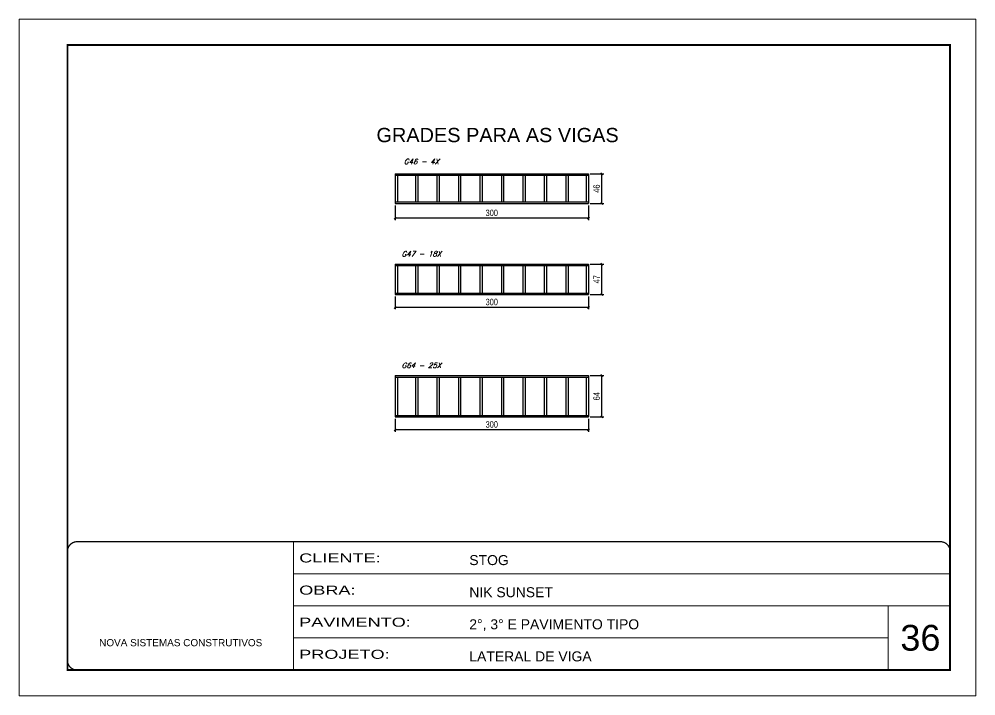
# Model space of a CAD drawing. Extents: x -10448 to -1189, y -11772 to 17235.
# Drawn here: x -5693 to -4208, y 6606 to 7656 of the extents above; entities that cross this region are included whole.
import ezdxf

# ---------------------------------------------------------------- set-up
doc = ezdxf.new("R2010")
doc.units = 0
doc.linetypes.add('CONTINUO', pattern=[0])
doc.linetypes.add('DASHED', pattern=[0.75, 0.5, -0.25])
for name, color, linetype, lineweight in [('CARIMBO', 255, 'Continuous', 9), ('Folhas', 255, 'Continuous', 9), ('SARRAFO DE PRESSAO', 251, 'DASHED', 9)]:
    doc.layers.add(name, color=color, linetype=linetype, lineweight=lineweight)
for name, color, linetype in [('COTA', 241, 'Continuous'), ('SARR_2.2x7', 40, 'Continuous'), ('SARR_3.5x7', 81, 'Continuous'), ('texto', 7, 'Continuous')]:
    doc.layers.add(name, color=color, linetype=linetype)
doc.styles.add('ARIAL', font='arial.ttf')
doc.styles.add('COTA TECNICA', font='techl___.ttf', dxfattribs={"height": 10})
doc.styles.add('Romans', font='romans.shx')
doc.styles.add('Tecnologia', font='')
doc.styles.get('Tecnologia').set_extended_font_data('Forgotten Futurist')
doc.dimstyles.new('PAINEL', dxfattribs={"dimtxt": 10, "dimasz": 3, "dimexe": 3, "dimexo": 3, "dimgap": 3, "dimtad": 1, "dimdec": 1, "dimzin": 12, "dimdsep": 46, "dimtxsty": 'COTA TECNICA', "dimblk1": 'OBLIQUE', "dimblk2": 'OBLIQUE', "dimsah": 1, "dimcen": 0.9, "dimclrd": 4, "dimclre": 4, "dimclrt": 240, "dimadec": 1, "dimazin": 3, "dimtfac": 1, "dimtdec": 1, "dimtmove": 0, "dimatfit": 3, "dimfxl": 1, "dimtolj": 1, "dimtzin": 12, "dimarcsym": 0})

# ---------------------------------------------------------------- blocks, each defined once
blk = doc.blocks.new('9999999999')
at = {"color": 30, "linetype": 'CONTINUO'}
for p, q in [((98564.6, 34230.2), (98564.6, 34429.4)), ((98564.6, 34379.6), (99584, 34379.6)), ((98564.6, 34329.8), (99488, 34329.8)), ((99584, 34329.8), (99488, 34329.8)), ((99488, 34329.8), (99488, 34230.2)), ((98564.6, 34280), (99488, 34280))]:
    blk.add_line(p, q, dxfattribs=at)
at = {"color": 30, "linetype": 'CONTINUO', "const_width": 2}
blk.add_lwpolyline([(99584, 34230.2), (99584, 34414.4, 0.414214), (99569, 34429.4), (98229, 34429.4, 0.414214), (98214, 34414.4), (98214, 34245.2, 0.414214), (98229, 34230.2), (99584, 34230.2)], format="xyb", dxfattribs=at)
at = {"layer": 'Folhas'}
blk.add_lwpolyline([(98139, 34190.2), (99624, 34190.2), (99624, 35240.2), (98139, 35240.2)], close=True, dxfattribs=at)
at = {"layer": 'Folhas', "color": 30, "const_width": 3}
blk.add_lwpolyline([(98214, 34230.2), (99584, 34230.2), (99584, 35200.2), (98214, 35200.2)], close=True, dxfattribs=at)
at = {"color": 7, "linetype": 'Continuous', "ltscale": 5, "style": 'ARIAL'}
for s, height, p in [('STOG', 15.48, (98837.7, 34393.1)), ('NIK SUNSET', 15.48, (98837.7, 34343.3)), ('2°, 3° E PAVIMENTO TIPO', 15.483, (98837.7, 34293.5)), ('NOVA SISTEMAS CONSTRUTIVOS', 11.059, (98263.2, 34267.2)), ('LATERAL DE VIGA', 15.483, (98837.7, 34243.7))]:
    blk.add_text(s, height=height, dxfattribs=at).set_placement(p)
at = {"layer": 'Folhas', "color": 7, "style": 'Tecnologia', "width": 1.5}
for s, p in [('CLIENTE:', (98573.7, 34397.2)), ('OBRA:', (98573.7, 34347.3)), ('PAVIMENTO:', (98573.7, 34297.5)), ('PROJETO:', (98573.7, 34247.7))]:
    blk.add_text(s, height=14, dxfattribs=at).set_placement(p)
blk = doc.blocks.new('_Oblique')
at = {"color": 0, "linetype": 'ByBlock', "lineweight": -2}
blk.add_line((-0.5, -0.5), (0.5, 0.5), dxfattribs=at)
blk = doc.blocks.new('*D1642')
at = {"layer": 'COTA', "color": 4, "linetype": 'ByBlock', "lineweight": -2, "transparency": 16777216}
for p, q in [((-5109.7, 7366.7), (-5109.7, 7343.8)), ((-4809.7, 7366.7), (-4809.7, 7343.8)), ((-4809.7, 7346.8), (-5109.7, 7346.8))]:
    blk.add_line(p, q, dxfattribs=at)
at = {"layer": 'Defpoints', "color": 0, "linetype": 'ByBlock', "transparency": 16777216}
for p in [(-5109.7, 7369.7), (-4809.7, 7369.7), (-5109.7, 7346.8)]:
    blk.add_point(p, dxfattribs=at)
at = {"layer": 'COTA', "color": 4, "linetype": 'ByBlock', "lineweight": -2, "transparency": 16777216, "xscale": 3, "yscale": 3, "zscale": 3, "rotation": 180}
blk.add_blockref('_Oblique', (-5109.7, 7346.8), dxfattribs=at)
at = {"layer": 'COTA', "color": 4, "linetype": 'ByBlock', "lineweight": -2, "transparency": 16777216, "xscale": 3, "yscale": 3, "zscale": 3}
blk.add_blockref('_Oblique', (-4809.7, 7346.8), dxfattribs=at)
at = {"layer": 'COTA', "color": 240, "linetype": 'ByBlock', "transparency": 16777216, "insert": (-4959.7, 7355), "char_height": 10, "attachment_point": 5, "style": 'COTA TECNICA'}
blk.add_mtext('\\A1;300', dxfattribs=at)
blk = doc.blocks.new('*D1643')
at = {"layer": 'COTA', "color": 4, "linetype": 'ByBlock', "lineweight": -2, "transparency": 16777216}
for p, q in [((-4806.7, 7415.7), (-4785.8, 7415.7)), ((-4788.8, 7369.7), (-4788.8, 7415.7)), ((-4806.7, 7369.7), (-4785.8, 7369.7))]:
    blk.add_line(p, q, dxfattribs=at)
at = {"layer": 'Defpoints', "color": 0, "linetype": 'ByBlock', "transparency": 16777216}
for p in [(-4809.7, 7415.7), (-4788.8, 7415.7), (-4809.7, 7369.7)]:
    blk.add_point(p, dxfattribs=at)
at = {"layer": 'COTA', "color": 4, "linetype": 'ByBlock', "lineweight": -2, "transparency": 16777216, "xscale": 3, "yscale": 3, "zscale": 3}
for p, rotation in [((-4788.8, 7415.7), 90), ((-4788.8, 7369.7), 270)]:
    blk.add_blockref('_Oblique', p, dxfattribs=dict(at, rotation=rotation))
at = {"layer": 'COTA', "color": 240, "linetype": 'ByBlock', "transparency": 16777216, "insert": (-4796.9, 7392.7), "char_height": 10, "attachment_point": 5, "rotation": 90, "style": 'COTA TECNICA'}
blk.add_mtext('\\A1;46', dxfattribs=at)
blk = doc.blocks.new('*D1644')
at = {"layer": 'COTA', "color": 4, "linetype": 'ByBlock', "lineweight": -2, "transparency": 16777216}
for p, q in [((-5109.7, 7225.5), (-5109.7, 7205.4)), ((-4809.7, 7225.5), (-4809.7, 7205.4)), ((-4809.7, 7208.4), (-5109.7, 7208.4))]:
    blk.add_line(p, q, dxfattribs=at)
at = {"layer": 'Defpoints', "color": 0, "linetype": 'ByBlock', "transparency": 16777216}
for p in [(-5109.7, 7228.5), (-4809.7, 7228.5), (-5109.7, 7208.4)]:
    blk.add_point(p, dxfattribs=at)
at = {"layer": 'COTA', "color": 4, "linetype": 'ByBlock', "lineweight": -2, "transparency": 16777216, "xscale": 3, "yscale": 3, "zscale": 3, "rotation": 180}
blk.add_blockref('_Oblique', (-5109.7, 7208.4), dxfattribs=at)
at = {"layer": 'COTA', "color": 4, "linetype": 'ByBlock', "lineweight": -2, "transparency": 16777216, "xscale": 3, "yscale": 3, "zscale": 3}
blk.add_blockref('_Oblique', (-4809.7, 7208.4), dxfattribs=at)
at = {"layer": 'COTA', "color": 240, "linetype": 'ByBlock', "transparency": 16777216, "insert": (-4959.7, 7216.7), "char_height": 10, "attachment_point": 5, "style": 'COTA TECNICA'}
blk.add_mtext('\\A1;300', dxfattribs=at)
blk = doc.blocks.new('*D1645')
at = {"layer": 'COTA', "color": 4, "linetype": 'ByBlock', "lineweight": -2, "transparency": 16777216}
for p, q in [((-4806.7, 7275.5), (-4785.8, 7275.5)), ((-4788.8, 7228.5), (-4788.8, 7275.5)), ((-4806.7, 7228.5), (-4785.8, 7228.5))]:
    blk.add_line(p, q, dxfattribs=at)
at = {"layer": 'Defpoints', "color": 0, "linetype": 'ByBlock', "transparency": 16777216}
for p in [(-4809.7, 7275.5), (-4788.8, 7275.5), (-4809.7, 7228.5)]:
    blk.add_point(p, dxfattribs=at)
at = {"layer": 'COTA', "color": 4, "linetype": 'ByBlock', "lineweight": -2, "transparency": 16777216, "xscale": 3, "yscale": 3, "zscale": 3}
for p, rotation in [((-4788.8, 7275.5), 90), ((-4788.8, 7228.5), 270)]:
    blk.add_blockref('_Oblique', p, dxfattribs=dict(at, rotation=rotation))
at = {"layer": 'COTA', "color": 240, "linetype": 'ByBlock', "transparency": 16777216, "insert": (-4796.9, 7252), "char_height": 10, "attachment_point": 5, "rotation": 90, "style": 'COTA TECNICA'}
blk.add_mtext('\\A1;47', dxfattribs=at)
blk = doc.blocks.new('*D1646')
at = {"layer": 'COTA', "color": 4, "linetype": 'ByBlock', "lineweight": -2, "transparency": 16777216}
for p, q in [((-5109.7, 7035.5), (-5109.7, 7015.4)), ((-4809.7, 7035.5), (-4809.7, 7015.4)), ((-4809.7, 7018.4), (-5109.7, 7018.4))]:
    blk.add_line(p, q, dxfattribs=at)
at = {"layer": 'Defpoints', "color": 0, "linetype": 'ByBlock', "transparency": 16777216}
for p in [(-5109.7, 7038.5), (-4809.7, 7038.5), (-5109.7, 7018.4)]:
    blk.add_point(p, dxfattribs=at)
at = {"layer": 'COTA', "color": 4, "linetype": 'ByBlock', "lineweight": -2, "transparency": 16777216, "xscale": 3, "yscale": 3, "zscale": 3, "rotation": 180}
blk.add_blockref('_Oblique', (-5109.7, 7018.4), dxfattribs=at)
at = {"layer": 'COTA', "color": 4, "linetype": 'ByBlock', "lineweight": -2, "transparency": 16777216, "xscale": 3, "yscale": 3, "zscale": 3}
blk.add_blockref('_Oblique', (-4809.7, 7018.4), dxfattribs=at)
at = {"layer": 'COTA', "color": 240, "linetype": 'ByBlock', "transparency": 16777216, "insert": (-4959.7, 7026.7), "char_height": 10, "attachment_point": 5, "style": 'COTA TECNICA'}
blk.add_mtext('\\A1;300', dxfattribs=at)
blk = doc.blocks.new('*D1647')
at = {"layer": 'COTA', "color": 4, "linetype": 'ByBlock', "lineweight": -2, "transparency": 16777216}
for p, q in [((-4806.7, 7102.5), (-4785.8, 7102.5)), ((-4788.8, 7038.5), (-4788.8, 7102.5)), ((-4806.7, 7038.5), (-4785.8, 7038.5))]:
    blk.add_line(p, q, dxfattribs=at)
at = {"layer": 'Defpoints', "color": 0, "linetype": 'ByBlock', "transparency": 16777216}
for p in [(-4809.7, 7102.5), (-4788.8, 7102.5), (-4809.7, 7038.5)]:
    blk.add_point(p, dxfattribs=at)
at = {"layer": 'COTA', "color": 4, "linetype": 'ByBlock', "lineweight": -2, "transparency": 16777216, "xscale": 3, "yscale": 3, "zscale": 3}
for p, rotation in [((-4788.8, 7102.5), 90), ((-4788.8, 7038.5), 270)]:
    blk.add_blockref('_Oblique', p, dxfattribs=dict(at, rotation=rotation))
at = {"layer": 'COTA', "color": 240, "linetype": 'ByBlock', "transparency": 16777216, "insert": (-4796.9, 7070.5), "char_height": 10, "attachment_point": 5, "rotation": 90, "style": 'COTA TECNICA'}
blk.add_mtext('\\A1;64', dxfattribs=at)

msp = doc.modelspace()

# ---------------------------------------------------------------- linework, layer by layer
at = {"layer": 'SARR_2.2x7', "linetype": 'Continuous'}
for p, q in [((-5109.73, 7415.72), (-5109.73, 7413.52)), ((-5109.73, 7415.72), (-4809.73, 7415.72)), ((-5109.73, 7413.52), (-4809.73, 7413.52)), ((-4809.73, 7415.72), (-4809.73, 7413.52)), ((-5109.73, 7371.92), (-5109.73, 7369.72)), ((-5109.73, 7371.92), (-4809.73, 7371.92)), ((-5109.73, 7369.72), (-4809.73, 7369.72)), ((-4809.73, 7371.92), (-4809.73, 7369.72)), ((-5109.73, 7275.47), (-5109.73, 7273.27)), ((-5109.73, 7275.47), (-4809.73, 7275.47)), ((-5109.73, 7273.27), (-4809.73, 7273.27)), ((-4809.73, 7275.47), (-4809.73, 7273.27)), ((-5109.73, 7230.67), (-5109.73, 7228.47)), ((-5109.73, 7230.67), (-4809.73, 7230.67)), ((-5109.73, 7228.47), (-4809.73, 7228.47)), ((-4809.73, 7230.67), (-4809.73, 7228.47)), ((-5109.73, 7102.47), (-5109.73, 7100.27)), ((-5109.73, 7102.47), (-4809.73, 7102.47)), ((-5109.73, 7100.27), (-4809.73, 7100.27)), ((-4809.73, 7102.47), (-4809.73, 7100.27)), ((-5109.73, 7040.67), (-5109.73, 7038.47)), ((-5109.73, 7040.67), (-4809.73, 7040.67)), ((-4809.73, 7040.67), (-4809.73, 7038.47)), ((-5109.73, 7038.47), (-4809.73, 7038.47))]:
    msp.add_line(p, q, dxfattribs=at)
at = {"layer": 'SARR_3.5x7'}
for p, q in [((-5109.73, 7413.52), (-5109.73, 7371.92)), ((-5106.23, 7413.52), (-5106.23, 7371.92)), ((-5078.15, 7413.52), (-5078.15, 7371.92)), ((-5074.65, 7413.52), (-5074.65, 7371.92)), ((-5044.81, 7413.52), (-5044.81, 7371.92)), ((-5041.31, 7413.52), (-5041.31, 7371.92)), ((-5011.48, 7413.52), (-5011.48, 7371.92)), ((-5007.98, 7413.52), (-5007.98, 7371.92)), ((-4978.15, 7413.52), (-4978.15, 7371.92)), ((-4974.65, 7413.52), (-4974.65, 7371.92)), ((-4944.81, 7413.52), (-4944.81, 7371.92)), ((-4941.31, 7413.52), (-4941.31, 7371.92)), ((-4911.48, 7413.52), (-4911.48, 7371.92)), ((-4907.98, 7413.52), (-4907.98, 7371.92)), ((-4878.15, 7413.52), (-4878.15, 7371.92)), ((-4874.65, 7413.52), (-4874.65, 7371.92)), ((-4844.81, 7413.52), (-4844.81, 7371.92)), ((-4841.31, 7413.52), (-4841.31, 7371.92)), ((-4813.23, 7413.52), (-4813.23, 7371.92)), ((-4809.73, 7413.52), (-4809.73, 7371.92)), ((-5109.73, 7273.27), (-5109.73, 7230.67)), ((-5106.23, 7273.27), (-5106.23, 7230.67)), ((-5078.15, 7273.27), (-5078.15, 7230.67)), ((-5074.65, 7273.27), (-5074.65, 7230.67)), ((-5044.81, 7273.27), (-5044.81, 7230.67)), ((-5041.31, 7273.27), (-5041.31, 7230.67)), ((-5011.48, 7273.27), (-5011.48, 7230.67)), ((-5007.98, 7273.27), (-5007.98, 7230.67)), ((-4978.15, 7273.27), (-4978.15, 7230.67)), ((-4974.65, 7273.27), (-4974.65, 7230.67)), ((-4944.81, 7273.27), (-4944.81, 7230.67)), ((-4941.31, 7273.27), (-4941.31, 7230.67)), ((-4911.48, 7273.27), (-4911.48, 7230.67)), ((-4907.98, 7273.27), (-4907.98, 7230.67)), ((-4878.15, 7273.27), (-4878.15, 7230.67)), ((-4874.65, 7273.27), (-4874.65, 7230.67)), ((-4844.81, 7273.27), (-4844.81, 7230.67)), ((-4841.31, 7273.27), (-4841.31, 7230.67)), ((-4813.23, 7273.27), (-4813.23, 7230.67)), ((-4809.73, 7273.27), (-4809.73, 7230.67)), ((-5109.73, 7100.27), (-5109.73, 7040.67)), ((-5106.23, 7100.27), (-5106.23, 7040.67)), ((-5078.15, 7100.27), (-5078.15, 7040.67)), ((-5074.65, 7100.27), (-5074.65, 7040.67)), ((-5044.81, 7100.27), (-5044.81, 7040.67)), ((-5041.31, 7100.27), (-5041.31, 7040.67)), ((-5011.48, 7100.27), (-5011.48, 7040.67)), ((-5007.98, 7100.27), (-5007.98, 7040.67)), ((-4978.15, 7100.27), (-4978.15, 7040.67)), ((-4974.65, 7100.27), (-4974.65, 7040.67)), ((-4944.81, 7100.27), (-4944.81, 7040.67)), ((-4941.31, 7100.27), (-4941.31, 7040.67)), ((-4911.48, 7100.27), (-4911.48, 7040.67)), ((-4907.98, 7100.27), (-4907.98, 7040.67)), ((-4878.15, 7100.27), (-4878.15, 7040.67)), ((-4874.65, 7100.27), (-4874.65, 7040.67)), ((-4844.81, 7100.27), (-4844.81, 7040.67)), ((-4841.31, 7100.27), (-4841.31, 7040.67)), ((-4813.23, 7100.27), (-4813.23, 7040.67)), ((-4809.73, 7100.27), (-4809.73, 7040.67))]:
    msp.add_line(p, q, dxfattribs=at)

# ---------------------------------------------------------------- block references
at = {"layer": 'SARRAFO DE PRESSAO', "color": 6, "linetype": 'ByBlock'}
msp.add_blockref('9999999999', (-103832.26, -27584.58), dxfattribs=at)

# ---------------------------------------------------------------- texts
at = {"color": 0, "linetype": 'Continuous', "ltscale": 5, "style": 'ARIAL'}
msp.add_text('GRADES PARA AS VIGAS', height=22.1184, dxfattribs=at).set_placement((-5138.65, 7464.74))
at = {"layer": 'CARIMBO', "style": 'ARIAL'}
msp.add_text('36', height=40, dxfattribs=at).set_placement((-4325.42, 6675.77))
at = {"layer": 'texto', "color": 2, "char_height": 8, "attachment_point": 5, "style": 'Romans'}
for s, insert in [('{\\Q19;\\C256;G46 - 4X}', (-5068.9, 7434.63)), ('{\\Q19;\\C256;G47 - 18X}', (-5068.9, 7291.41)), ('{\\Q19;\\C256;G64 - 25X}', (-5068.9, 7118.41))]:
    msp.add_mtext(s, dxfattribs=dict(at, insert=insert))

# ---------------------------------------------------------------- dimensions: what is measured, and where the dimension line sits
at = {"layer": 'COTA', "linetype": 'ByBlock'}
for base, p1, p2, picture, middle in [((-4788.79, 7415.72), (-4809.73, 7369.72), (-4809.73, 7415.72), '*D1643', (-4796.9, 7392.72)), ((-4788.79, 7275.47), (-4809.73, 7228.47), (-4809.73, 7275.47), '*D1645', (-4796.87, 7251.97)), ((-4788.79, 7102.47), (-4809.73, 7038.47), (-4809.73, 7102.47), '*D1647', (-4796.9, 7070.47))]:
    dim = msp.add_linear_dim(base=base, p1=p1, p2=p2, angle=90, dimstyle='PAINEL', dxfattribs=at)
    dim.commit()
    dim.dimension.update_dxf_attribs({"geometry": picture, "text_midpoint": middle})
for base, p1, p2, picture, middle in [((-5109.73, 7346.75), (-4809.73, 7369.72), (-5109.73, 7369.72), '*D1642', (-4959.73, 7354.97)), ((-5109.73, 7208.44), (-4809.73, 7228.47), (-5109.73, 7228.47), '*D1644', (-4959.73, 7216.66)), ((-5109.73, 7018.44), (-4809.73, 7038.47), (-5109.73, 7038.47), '*D1646', (-4959.73, 7026.66))]:
    dim = msp.add_linear_dim(base=base, p1=p1, p2=p2, dimstyle='PAINEL', dxfattribs=at)
    dim.commit()
    dim.dimension.update_dxf_attribs({"geometry": picture, "text_midpoint": middle})

doc.saveas('drawing.dxf')
